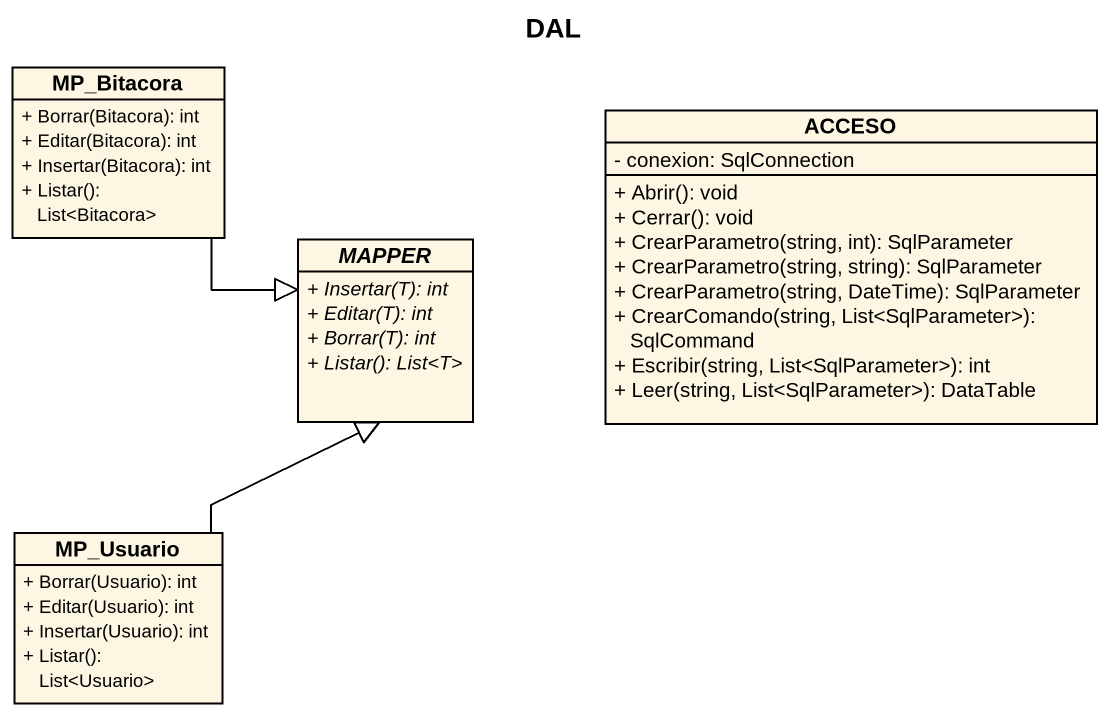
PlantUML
@startuml
title DAL
hide circle
hide empty members
skinparam classAttributeIconSize 0
class MP_Bitacora {
  + Borrar(Bitacora): int
  + Editar(Bitacora): int
  + Insertar(Bitacora): int
  + Listar(): List<Bitacora>
}
class ACCESO {
  - conexion: SqlConnection
  + Abrir(): void
  + Cerrar(): void
  + CrearParametro(string, int): SqlParameter
  + CrearParametro(string, string): SqlParameter
  + CrearParametro(string, DateTime): SqlParameter
  + CrearComando(string, List<SqlParameter>): SqlCommand
  + Escribir(string, List<SqlParameter>): int
  + Leer(string, List<SqlParameter>): DataTable
}
abstract class MAPPER {
  {abstract} + Insertar(T): int
  {abstract} + Editar(T): int
  {abstract} + Borrar(T): int
  {abstract} + Listar(): List<T>
}
class MP_Usuario {
  + Borrar(Usuario): int
  + Editar(Usuario): int
  + Insertar(Usuario): int
  + Listar(): List<Usuario>
}
MP_Bitacora --|> MAPPER
MP_Usuario -up-|> MAPPER
@enduml
